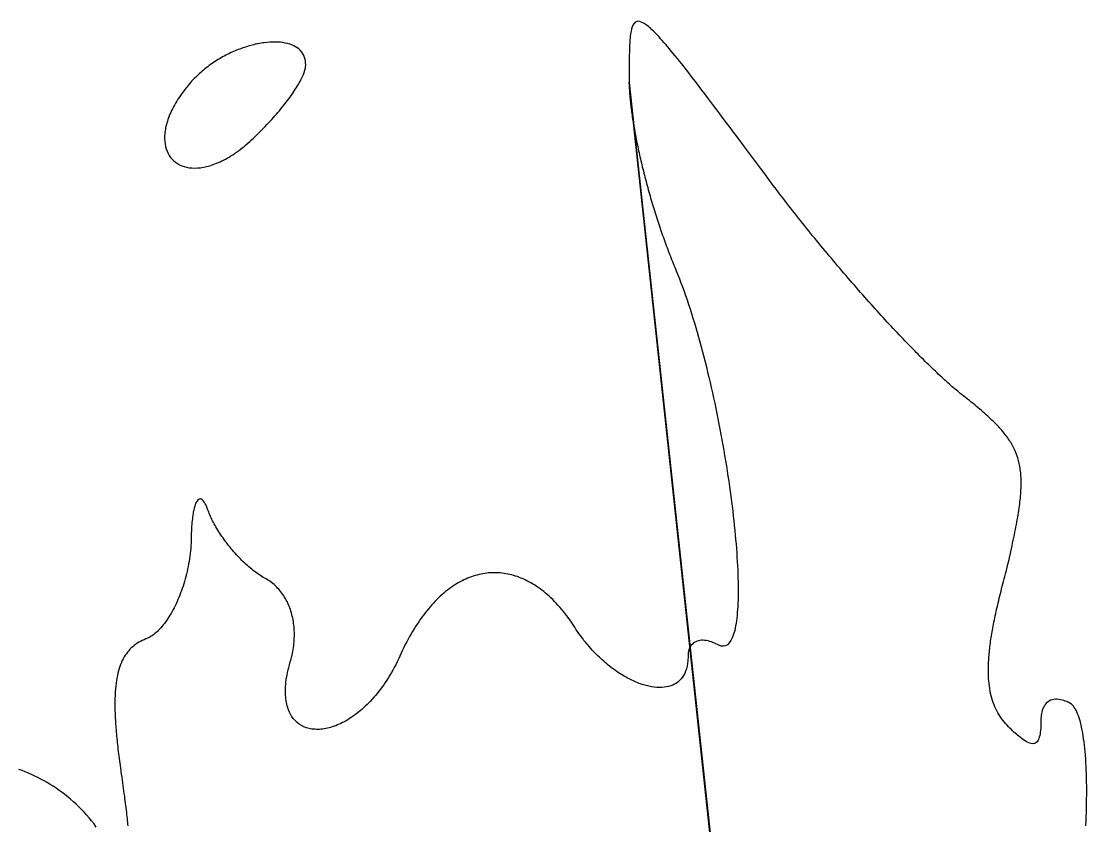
# Model space of a CAD drawing. Header units: metres. Extents: x 11 to 1970, y 60 to 2209.
# Drawn here: x 373.3 to 735.6, y 333.4 to 606.8 of the extents above; entities that cross this region are included whole.
import ezdxf

# ---------------------------------------------------------------- set-up
doc = ezdxf.new("R2010")
doc.units = ezdxf.units.M

msp = doc.modelspace()

# ---------------------------------------------------------------- linework, layer by layer
for points in [[(735.28, 333.336), (735.347485, 334.894506), (735.40588, 336.439728), (735.455095, 337.970622), (735.49504, 339.486144), (735.525625, 340.98525), (735.54676, 342.466896), (735.558355, 343.930038), (735.56032, 345.373632), (735.552565, 346.796634), (735.535, 348.198), (735.507535, 349.576686), (735.47008, 350.931648), (735.422545, 352.261842), (735.36484, 353.566224), (735.296875, 354.84375), (735.21856, 356.093376), (735.129805, 357.314058), (735.03052, 358.504752), (734.920615, 359.664414), (734.8, 360.792), (734.668585, 361.886466), (734.52628, 362.946768), (734.372995, 363.971862), (734.20864, 364.960704), (734.033125, 365.91225), (733.84636, 366.825456), (733.648255, 367.699278), (733.43872, 368.532672), (733.217665, 369.324594), (732.985, 370.074), (732.740635, 370.779846), (732.48448, 371.441088), (732.216445, 372.056682), (731.93644, 372.625584), (731.644375, 373.14675), (731.34016, 373.619136), (731.023705, 374.041698), (730.353715, 374.733174), (729.820602, 375.0885), (729.289728, 375.336), (728.770086, 375.5565), (728.262, 375.75), (727.765794, 375.9165), (727.281792, 376.056), (726.656, 376.2), (726.053248, 376.296), (725.474304, 376.344), (724.919936, 376.344), (724.390912, 376.296), (723.888, 376.2), (723.29725, 376.0125), (722.75, 375.75), (722.24775, 375.4125), (721.792, 375), (721.461888, 374.616), (721.163264, 374.184), (720.896896, 373.704), (720.663552, 373.176), (720.464, 372.6), (720.299008, 371.976), (720.198406, 371.4765), (720.118, 370.95), (720.058114, 370.3965), (720.019072, 369.816), (720.001198, 369.2085), (719.999098, 368.702998), (719.991846, 368.126946), (719.97725, 367.57475), (719.955214, 367.046314), (719.925642, 366.541542), (719.866944, 365.828544), (719.79075, 365.16825), (719.696736, 364.560336), (719.584578, 364.004478), (719.453952, 363.500352), (719.250496, 362.908096), (719.012864, 362.406464), (718.666594, 361.905694), (718.264224, 361.543824), (717.804254, 361.319354), (717.285184, 361.230784), (716.705514, 361.276614), (716.197138, 361.409038), (715.64825, 361.62575), (715.058082, 361.925982), (714.587904, 362.205504), (714.09375, 362.53125), (713.575296, 362.902896), (713.032218, 363.320118), (712.464192, 363.782592), (712.071488, 364.115888), (711.667456, 364.469056), (711.252, 364.842), (710.825024, 365.234624), (710.386432, 365.646832), (709.936128, 366.078528), (709.474016, 366.529616), (709, 367), (708.470792, 367.54608), (707.963136, 368.10464), (707.476984, 368.67616), (707.012288, 369.26112), (706.569, 369.86), (706.147072, 370.47328), (705.746456, 371.10144), (705.367104, 371.74496), (705.008968, 372.40432), (704.672, 373.08), (704.356152, 373.77248), (704.061376, 374.48224), (703.787624, 375.20976), (703.534848, 375.95552), (703.303, 376.72), (703.092032, 377.50368), (702.901896, 378.30704), (702.732544, 379.13056), (702.583928, 379.97472), (702.456, 380.84), (702.348712, 381.72688), (702.262016, 382.63584), (702.195864, 383.56736), (702.150208, 384.52192), (702.125, 385.5), (702.120192, 386.50208), (702.125423, 387.01227), (702.135736, 387.52864), (702.151125, 388.05125), (702.171584, 388.58016), (702.197107, 389.11543), (702.227688, 389.65712), (702.263321, 390.20529), (702.304, 390.76), (702.349719, 391.32131), (702.400472, 391.88928), (702.456253, 392.46397), (702.517056, 393.04544), (702.582875, 393.63375), (702.653704, 394.22896), (702.729537, 394.83113), (702.810368, 395.44032), (702.896191, 396.05659), (702.987, 396.68), (703.082789, 397.31061), (703.183552, 397.94848), (703.289283, 398.59367), (703.399976, 399.24624), (703.515625, 399.90625), (703.636224, 400.57376), (703.761767, 401.24883), (703.892248, 401.93152), (704.027661, 402.62189), (704.168, 403.32), (704.313259, 404.02591), (704.463432, 404.73968), (704.618513, 405.46137), (704.778496, 406.19104), (704.943375, 406.92875), (705.113144, 407.67456), (705.287797, 408.42853), (705.467328, 409.19072), (705.651731, 409.96119), (705.841, 410.74), (706.035129, 411.52721), (706.234112, 412.32288), (706.437943, 413.12707), (706.646616, 413.93984), (706.860125, 414.76125), (707.078464, 415.59136), (707.301627, 416.43023), (707.529608, 417.27792), (707.762401, 418.13449), (708, 419), (708.266988, 420.130146), (708.527904, 421.240768), (708.782676, 422.332142), (709.031232, 423.404544), (709.2735, 424.45825), (709.509408, 425.493536), (709.738884, 426.510678), (709.961856, 427.509952), (710.178252, 428.491634), (710.388, 429.456), (710.591028, 430.403326), (710.787264, 431.333888), (710.976636, 432.247962), (711.159072, 433.145824), (711.3345, 434.02775), (711.502848, 434.894016), (711.664044, 435.744898), (711.818016, 436.580672), (711.964692, 437.401614), (712.104, 438.208), (712.235868, 439.000106), (712.360224, 439.778208), (712.476996, 440.542582), (712.586112, 441.293504), (712.6875, 442.03125), (712.781088, 442.756096), (712.866804, 443.468318), (712.944576, 444.168192), (713.014332, 444.855994), (713.076, 445.532), (713.129508, 446.196486), (713.174784, 446.849728), (713.211756, 447.492002), (713.240352, 448.123584), (713.2605, 448.74475), (713.272128, 449.355776), (713.275164, 449.956938), (713.269536, 450.548512), (713.255172, 451.130774), (713.232, 451.704), (713.199948, 452.268466), (713.158944, 452.824448), (713.108916, 453.372222), (713.049792, 453.912064), (712.9815, 454.44425), (712.903968, 454.969056), (712.817124, 455.486758), (712.720896, 455.997632), (712.615212, 456.501954), (712.5, 457), (712.375188, 457.492046), (712.240704, 457.978368), (712.096476, 458.459242), (711.942432, 458.934944), (711.604608, 459.871936), (711.226656, 460.791552), (710.808, 461.696), (710.583228, 462.143226), (710.348064, 462.587488), (710.102436, 463.029062), (709.846272, 463.468224), (709.5795, 463.90525), (709.302048, 464.340416), (709.013844, 464.773998), (708.714816, 465.206272), (708.404892, 465.637514), (708.084, 466.068), (707.752068, 466.498006), (707.409024, 466.927808), (707.054796, 467.357682), (706.689312, 467.787904), (706.3125, 468.21875), (705.924288, 468.650496), (705.524604, 469.083418), (705.113376, 469.517792), (704.690532, 469.953894), (704.256, 470.392), (703.809708, 470.832386), (703.351584, 471.275328), (702.881556, 471.721102), (702.399552, 472.169984), (701.9055, 472.62225), (701.399328, 473.078176), (700.880964, 473.538038), (700.350336, 474.002112), (699.807372, 474.470674), (699.252, 474.944), (698.684148, 475.422366), (698.103744, 475.906048), (697.510716, 476.395322), (696.904992, 476.890464), (696.2865, 477.39175), (695.655168, 477.899456), (695.010924, 478.413858), (694.353696, 478.935232), (693.683412, 479.463854), (693, 480), (692.575523, 480.336275), (692.142184, 480.685), (691.700121, 481.046025), (691.249472, 481.4192), (690.790375, 481.804375), (690.322968, 482.2014), (689.847389, 482.610125), (689.363776, 483.0304), (688.872267, 483.462075), (688.373, 483.905), (687.866113, 484.359025), (687.351744, 484.824), (686.830031, 485.299775), (686.301112, 485.7862), (685.765125, 486.283125), (685.222208, 486.7904), (684.672499, 487.307875), (684.116136, 487.8354), (683.553257, 488.372825), (682.984, 488.92), (682.408503, 489.476775), (681.826904, 490.043), (681.239341, 490.618525), (680.645952, 491.2032), (680.046875, 491.796875), (679.442248, 492.3994), (678.832209, 493.010625), (678.216896, 493.6304), (677.596447, 494.258575), (676.971, 494.895), (676.340693, 495.539525), (675.705664, 496.192), (675.066051, 496.852275), (674.421992, 497.5202), (673.773625, 498.195625), (673.121088, 498.8784), (672.464519, 499.568375), (671.804056, 500.2654), (671.139837, 500.969325), (670.472, 501.68), (669.800683, 502.397275), (669.126024, 503.121), (668.448161, 503.851025), (667.767232, 504.5872), (667.083375, 505.329375), (666.396728, 506.0774), (665.707429, 506.831125), (665.015616, 507.5904), (664.321427, 508.355075), (663.625, 509.125), (662.926473, 509.900025), (662.225984, 510.68), (661.523671, 511.464775), (660.819672, 512.2542), (660.114125, 513.048125), (659.407168, 513.8464), (658.698939, 514.648875), (657.989576, 515.4554), (657.279217, 516.265825), (656.568, 517.08), (655.856063, 517.897775), (655.143544, 518.719), (654.430581, 519.543525), (653.717312, 520.3712), (653.003875, 521.201875), (652.290408, 522.0354), (651.577049, 522.871625), (650.863936, 523.7104), (650.151207, 524.551575), (649.439, 525.395), (648.727453, 526.240525), (648.016704, 527.088), (647.306891, 527.937275), (646.598152, 528.7882), (645.890625, 529.640625), (645.184448, 530.4944), (644.479759, 531.349375), (643.776696, 532.2054), (643.075397, 533.062325), (642.376, 533.92), (641.678643, 534.778275), (640.983464, 535.637), (640.290601, 536.496025), (639.600192, 537.3552), (638.912375, 538.214375), (638.227288, 539.0734), (637.545069, 539.932125), (636.865856, 540.7904), (636.189787, 541.648075), (635.517, 542.505), (634.847633, 543.361025), (634.181824, 544.216), (633.519711, 545.069775), (632.861432, 545.9222), (632.207125, 546.773125), (631.556928, 547.6224), (630.910979, 548.469875), (630.269416, 549.3154), (629.632377, 550.158825), (629, 551), (627.515248, 552.989935), (626.060784, 554.93988), (624.636296, 556.850045), (623.241472, 558.72064), (621.876, 560.551875), (620.539568, 562.34396), (619.231864, 564.097105), (617.952576, 565.81152), (616.701392, 567.487415), (615.478, 569.125), (614.282088, 570.724485), (613.113344, 572.28608), (611.971456, 573.809995), (610.856112, 575.29644), (609.767, 576.745625), (608.703808, 578.15776), (607.666224, 579.533055), (606.653936, 580.87172), (605.666632, 582.173965), (604.704, 583.44), (603.765728, 584.670035), (602.851504, 585.86428), (601.961016, 587.022945), (601.093952, 588.14624), (600.25, 589.234375), (599.428848, 590.28756), (598.630184, 591.306005), (597.853696, 592.28992), (597.099072, 593.239515), (596.366, 594.155), (595.654168, 595.036585), (594.963264, 595.88448), (594.292976, 596.698895), (593.642992, 597.48004), (593.013, 598.228125), (592.402688, 598.94336), (591.811744, 599.625955), (591.239856, 600.27612), (590.686712, 600.894065), (590.152, 601.48), (589.635408, 602.034135), (589.136624, 602.55668), (588.655336, 603.047845), (588.191232, 603.50784), (587.744, 603.936875), (587.313328, 604.33516), (586.898904, 604.702905), (586.500416, 605.04032), (585.75, 605.625), (585.059584, 606.09088), (584.426672, 606.43964), (583.848768, 606.67296), (583.323376, 606.79252), (582.628288, 606.762235), (582.037312, 606.48544), (581.542024, 605.967805), (581.260832, 605.491715), (581.015928, 604.912785), (580.804816, 604.232695), (580.625, 603.453125), (580.473984, 602.575755), (580.349272, 601.602265), (580.296, 601.08), (580.248368, 600.534335), (580.206064, 599.96548), (580.168776, 599.373645), (580.136192, 598.75904), (580.108, 598.121875), (580.083888, 597.46236), (580.063544, 596.780705), (580.046656, 596.07712), (580.032912, 595.351815), (580.022, 594.605), (580.013608, 593.836885), (580.007424, 593.04768), (580.003136, 592.237595), (580.000432, 591.40684), (579.999, 590.555625), (579.998528, 589.68416), (579.998704, 588.792655), (579.999216, 587.88132), (579.999752, 586.950365), (580, 586), (612, 290)], [(611.84791, 290.000897), (580, 586), (580.00836, 585.142184), (580.03328, 584.249472), (580.07452, 583.322968), (580.13184, 582.363776), (580.205, 581.373), (580.247445, 580.866113), (580.29376, 580.351744), (580.343915, 579.830031), (580.39788, 579.301112), (580.455625, 578.765125), (580.51712, 578.222208), (580.582335, 577.672499), (580.65124, 577.116136), (580.723805, 576.553257), (580.8, 575.984), (580.879795, 575.408503), (580.96316, 574.826904), (581.050065, 574.239341), (581.14048, 573.645952), (581.234375, 573.046875), (581.33172, 572.442248), (581.432485, 571.832209), (581.53664, 571.216896), (581.644155, 570.596447), (581.755, 569.971), (581.869145, 569.340693), (581.98656, 568.705664), (582.107215, 568.066051), (582.23108, 567.421992), (582.358125, 566.773625), (582.48832, 566.121088), (582.621635, 565.464519), (582.75804, 564.804056), (582.897505, 564.139837), (583.04, 563.472), (583.185495, 562.800683), (583.33396, 562.126024), (583.485365, 561.448161), (583.63968, 560.767232), (583.796875, 560.083375), (583.95692, 559.396728), (584.119785, 558.707429), (584.28544, 558.015616), (584.453855, 557.321427), (584.625, 556.625), (584.798845, 555.926473), (584.97536, 555.225984), (585.154515, 554.523671), (585.33628, 553.819672), (585.520625, 553.114125), (585.70752, 552.407168), (585.896935, 551.698939), (586.08884, 550.989576), (586.283205, 550.279217), (586.48, 549.568), (586.679195, 548.856063), (586.88076, 548.143544), (587.084665, 547.430581), (587.29088, 546.717312), (587.499375, 546.003875), (587.71012, 545.290408), (587.923085, 544.577049), (588.13824, 543.863936), (588.355555, 543.151207), (588.575, 542.439), (588.796545, 541.727453), (589.02016, 541.016704), (589.245815, 540.306891), (589.47348, 539.598152), (589.703125, 538.890625), (589.93472, 538.184448), (590.168235, 537.479759), (590.40364, 536.776696), (590.640905, 536.075397), (590.88, 535.376), (591.120895, 534.678643), (591.36356, 533.983464), (591.607965, 533.290601), (591.85408, 532.600192), (592.101875, 531.912375), (592.35132, 531.227288), (592.602385, 530.545069), (592.85504, 529.865856), (593.109255, 529.189787), (593.365, 528.517), (593.622245, 527.847633), (593.88096, 527.181824), (594.141115, 526.519711), (594.40268, 525.861432), (594.665625, 525.207125), (594.92992, 524.556928), (595.195535, 523.910979), (595.46244, 523.269416), (595.730605, 522.632377), (596, 522), (596.537881, 520.665749), (597.071448, 519.303592), (597.600587, 517.914423), (598.125184, 516.499136), (598.645125, 515.058625), (599.160296, 513.593784), (599.670583, 512.105507), (600.175872, 510.594688), (600.676049, 509.062221), (601.171, 507.509), (601.660611, 505.935919), (602.144768, 504.343872), (602.623357, 502.733753), (603.096264, 501.106456), (603.563375, 499.462875), (604.024576, 497.803904), (604.479753, 496.130437), (604.928792, 494.443368), (605.371579, 492.743591), (605.808, 491.032), (606.237941, 489.309489), (606.661288, 487.576952), (607.077927, 485.835283), (607.487744, 484.085376), (607.890625, 482.328125), (608.286456, 480.564424), (608.675123, 478.795167), (609.056512, 477.021248), (609.430509, 475.243561), (609.797, 473.463), (610.155871, 471.680459), (610.507008, 469.896832), (610.850297, 468.113013), (611.185624, 466.329896), (611.512875, 464.548375), (611.831936, 462.769344), (612.142693, 460.993697), (612.445032, 459.222328), (612.738839, 457.456131), (613.024, 455.696), (613.300401, 453.942829), (613.567928, 452.197512), (613.826467, 450.460943), (614.075904, 448.734016), (614.316125, 447.017625), (614.547016, 445.312664), (614.768463, 443.620027), (614.980352, 441.940608), (615.182569, 440.275301), (615.375, 438.625), (615.557531, 436.990599), (615.730048, 435.372992), (615.892437, 433.773073), (616.044584, 432.191736), (616.186375, 430.629875), (616.317696, 429.088384), (616.438433, 427.568157), (616.548472, 426.070088), (616.647699, 424.595071), (616.736, 423.144), (616.813261, 421.717769), (616.879368, 420.317272), (616.934207, 418.943403), (616.977664, 417.597056), (617.009625, 416.279125), (617.029976, 414.990504), (617.038603, 413.732087), (617.035392, 412.504768), (617.020229, 411.309441), (616.993, 410.147), (616.953591, 409.018339), (616.901888, 407.924352), (616.837777, 406.865933), (616.761144, 405.843976), (616.671875, 404.859375), (616.569856, 403.913024), (616.454973, 403.005817), (616.327112, 402.138648), (616.186159, 401.312411), (616.032, 400.528), (615.864521, 399.786309), (615.683608, 399.088232), (615.489147, 398.434663), (615.281024, 397.826496), (615.059125, 397.264625), (614.823336, 396.749944), (614.573543, 396.283347), (614.031489, 395.497981), (613.432051, 394.915679), (612.774317, 394.543593), (612.057375, 394.388875), (611.280313, 394.458677), (610.442219, 394.760151), (610, 395), (609.465454, 395.256554), (608.942032, 395.486432), (608.430058, 395.689958), (607.929856, 395.867456), (607.44175, 396.01925), (606.810318, 396.182218), (606.201734, 396.300834), (605.616766, 396.375866), (605.056182, 396.408082), (604.52075, 396.39825), (604.011238, 396.347138), (603.411968, 396.226368), (602.855898, 396.043798), (602.344528, 395.800928), (601.879358, 395.499258), (601.461888, 395.140288), (601.093618, 394.725518), (600.776048, 394.256448), (600.510678, 393.734578), (600.299008, 393.161408), (600.169344, 392.666944), (600.075776, 392.141376), (600.019072, 391.585472), (600, 391), (599.992834, 390.467191), (599.971472, 389.948728), (599.936118, 389.444557), (599.82425, 388.478875), (599.658862, 387.569713), (599.441586, 386.716639), (599.174054, 385.919221), (598.857898, 385.177027), (598.49475, 384.489625), (598.086242, 383.856583), (597.634006, 383.277469), (597.139674, 382.751851), (596.604878, 382.279297), (596.03125, 381.859375), (595.420422, 381.491653), (594.774026, 381.175699), (594.093694, 380.911081), (593.381058, 380.697367), (592.63775, 380.534125), (591.865402, 380.420923), (591.065646, 380.357329), (590.240114, 380.342911), (589.390438, 380.377237), (588.51825, 380.459875), (587.625182, 380.590393), (586.712866, 380.768359), (585.782934, 380.993341), (584.837018, 381.264907), (584.358576, 381.418024), (583.87675, 381.582625), (583.391744, 381.758656), (582.903762, 381.946063), (582.413008, 382.144792), (581.919686, 382.354789), (581.424, 382.576), (580.926154, 382.808371), (580.426352, 383.051848), (579.924798, 383.306377), (579.421696, 383.571904), (578.91725, 383.848375), (578.411664, 384.135736), (577.905142, 384.433933), (577.397888, 384.742912), (576.890106, 385.062619), (576.382, 385.393), (575.873774, 385.734001), (575.365632, 386.085568), (574.857778, 386.447647), (574.350416, 386.820184), (573.84375, 387.203125), (573.337984, 387.596416), (572.833322, 388.000003), (572.329968, 388.413832), (571.828126, 388.837849), (571.328, 389.272), (570.829794, 389.716231), (570.333712, 390.170488), (569.839958, 390.634717), (569.348736, 391.108864), (568.86025, 391.592875), (568.374704, 392.086696), (567.892302, 392.590273), (567.413248, 393.103552), (566.937746, 393.626479), (566.466, 394.159), (565.998214, 394.701061), (565.534592, 395.252608), (565.075338, 395.813587), (564.620656, 396.383944), (564.17075, 396.963625), (563.725824, 397.552576), (563.286082, 398.150743), (562.851728, 398.758072), (562.422966, 399.374509), (562, 400), (561.457321, 400.860103), (560.909368, 401.700424), (560.356267, 402.520981), (559.798144, 403.321792), (559.235125, 404.102875), (558.667336, 404.864248), (558.094903, 405.605929), (557.517952, 406.327936), (556.936609, 407.030287), (556.351, 407.713), (555.761251, 408.376093), (555.167488, 409.019584), (554.569837, 409.643491), (553.968424, 410.247832), (553.363375, 410.832625), (552.754816, 411.397888), (552.142873, 411.943639), (551.527672, 412.469896), (550.909339, 412.976677), (550.288, 413.464), (549.663781, 413.931883), (549.036808, 414.380344), (548.407207, 414.809401), (547.775104, 415.219072), (547.140625, 415.609375), (546.503896, 415.980328), (545.865043, 416.331949), (545.224192, 416.664256), (544.581469, 416.977267), (543.937, 417.271), (543.290911, 417.545473), (542.643328, 417.800704), (541.994377, 418.036711), (541.344184, 418.253512), (540.692875, 418.451125), (540.040576, 418.629568), (539.387413, 418.788859), (538.733512, 418.929016), (538.078999, 419.050057), (537.424, 419.152), (536.768641, 419.234863), (536.113048, 419.298664), (535.457347, 419.343421), (534.801664, 419.369152), (534.146125, 419.375875), (533.490856, 419.363608), (532.835983, 419.332369), (532.181632, 419.282176), (531.527929, 419.213047), (530.875, 419.125), (530.222971, 419.018053), (529.571968, 418.892224), (528.922117, 418.747531), (528.273544, 418.583992), (527.626375, 418.401625), (526.980736, 418.200448), (526.336753, 417.980479), (525.694552, 417.741736), (525.054259, 417.484237), (524.416, 417.208), (523.779901, 416.913043), (523.146088, 416.599384), (522.514687, 416.267041), (521.885824, 415.916032), (521.259625, 415.546375), (520.636216, 415.158088), (520.015723, 414.751189), (519.398272, 414.325696), (518.783989, 413.881627), (518.173, 413.419), (517.565431, 412.937833), (516.961408, 412.438144), (516.361057, 411.919951), (515.764504, 411.383272), (515.171875, 410.828125), (514.583296, 410.254528), (513.998893, 409.662499), (513.418792, 409.052056), (512.843119, 408.423217), (512.272, 407.776), (511.705561, 407.110423), (511.143928, 406.426504), (510.587227, 405.724261), (510.035584, 405.003712), (509.489125, 404.264875), (508.947976, 403.507768), (508.412263, 402.732409), (507.882112, 401.938816), (507.357649, 401.127007), (506.839, 400.297), (506.326291, 399.448813), (505.819648, 398.582464), (505.319197, 397.697971), (504.825064, 396.795352), (504.337375, 395.874625), (503.856256, 394.935808), (503.381833, 393.978919), (502.914232, 393.003976), (502.453579, 392.010997), (502, 391), (501.544959, 390.019899), (501.080072, 389.059592), (500.605693, 388.119073), (500.122176, 387.198336), (499.629875, 386.297375), (499.129144, 385.416184), (498.620337, 384.554757), (498.103808, 383.713088), (497.579911, 382.891171), (497.049, 382.089), (496.511429, 381.306569), (495.967552, 380.543872), (495.417723, 379.800903), (494.862296, 379.077656), (494.301625, 378.374125), (493.736064, 377.690304), (493.165967, 377.026187), (492.591688, 376.381768), (492.013581, 375.757041), (491.432, 375.152), (490.847299, 374.566639), (490.259832, 374.000952), (489.669953, 373.454933), (489.078016, 372.928576), (488.484375, 372.421875), (487.889384, 371.934824), (487.293397, 371.467417), (486.696768, 371.019648), (486.099851, 370.591511), (485.503, 370.183), (484.906569, 369.794109), (484.310912, 369.424832), (483.716383, 369.075163), (483.123336, 368.745096), (482.532125, 368.434625), (481.943104, 368.143744), (481.356627, 367.872447), (480.773048, 367.620728), (480.192721, 367.388581), (479.616, 367.176), (479.043239, 366.982979), (478.474792, 366.809512), (477.911013, 366.655593), (477.352256, 366.521216), (476.798875, 366.406375), (476.251224, 366.311064), (475.709657, 366.235277), (475.174528, 366.179008), (474.646191, 366.142251), (474.125, 366.125), (473.611309, 366.127249), (473.105472, 366.148992), (472.118776, 366.250936), (471.167744, 366.430784), (470.255208, 366.688488), (469.384, 367.024), (468.556952, 367.437272), (467.776896, 367.928256), (467.046664, 368.496904), (466.369088, 369.143168), (465.747, 369.867), (465.183232, 370.668352), (464.924103, 371.098083), (464.680616, 371.547176), (464.453125, 372.015625), (464.241984, 372.503424), (464.047547, 373.010567), (463.870168, 373.537048), (463.710201, 374.082861), (463.568, 374.648), (463.443919, 375.232459), (463.338312, 375.836232), (463.251533, 376.459313), (463.183936, 377.101696), (463.135875, 377.763375), (463.107704, 378.444344), (463.099777, 379.144597), (463.112448, 379.864128), (463.146071, 380.602931), (463.201, 381.361), (463.277589, 382.138329), (463.376192, 382.934912), (463.497163, 383.750743), (463.640856, 384.585816), (463.807625, 385.440125), (463.997824, 386.313664), (464.211807, 387.206427), (464.449928, 388.118408), (464.712541, 389.049601), (465, 390), (465.172808, 390.659952), (465.331264, 391.319616), (465.475416, 391.978704), (465.605312, 392.636928), (465.721, 393.294), (465.822528, 393.949632), (465.909944, 394.603536), (465.983296, 395.255424), (466.042632, 395.905008), (466.088, 396.552), (466.119448, 397.196112), (466.137024, 397.837056), (466.140776, 398.474544), (466.130752, 399.108288), (466.107, 399.738), (466.069568, 400.363392), (466.018504, 400.984176), (465.953856, 401.600064), (465.875672, 402.210768), (465.784, 402.816), (465.678888, 403.415472), (465.560384, 404.008896), (465.428536, 404.595984), (465.283392, 405.176448), (465.125, 405.75), (464.953408, 406.316352), (464.768664, 406.875216), (464.570816, 407.426304), (464.359912, 407.969328), (464.136, 408.504), (463.899128, 409.030032), (463.649344, 409.547136), (463.386696, 410.055024), (463.111232, 410.553408), (462.823, 411.042), (462.522048, 411.520512), (462.208424, 411.988656), (461.882176, 412.446144), (461.543352, 412.892688), (461.192, 413.328), (460.828168, 413.751792), (460.451904, 414.163776), (460.063256, 414.563664), (459.662272, 414.951168), (459.249, 415.326), (458.823488, 415.687872), (458.385784, 416.036496), (457.935936, 416.371584), (457.473992, 416.692848), (457, 417), (456.518856, 417.24832), (456.035648, 417.51296), (455.550712, 417.79344), (455.064384, 418.08928), (454.577, 418.4), (454.088896, 418.72512), (453.600408, 419.06416), (453.111872, 419.41664), (452.623624, 419.78208), (452.136, 420.16), (451.649336, 420.54992), (451.163968, 420.95136), (450.680232, 421.36384), (450.198464, 421.78688), (449.719, 422.22), (449.242176, 422.66272), (448.768328, 423.11456), (448.297792, 423.57504), (447.830904, 424.04368), (447.368, 424.52), (446.909416, 425.00352), (446.455488, 425.49376), (446.006552, 425.99024), (445.562944, 426.49248), (445.125, 427), (444.693056, 427.51232), (444.267448, 428.02896), (443.848512, 428.54944), (443.436584, 429.07328), (443.032, 429.6), (442.635096, 430.12912), (442.246208, 430.66016), (441.865672, 431.19264), (441.493824, 431.72608), (441.131, 432.26), (440.777536, 432.79392), (440.433768, 433.32736), (440.100032, 433.85984), (439.776664, 434.39088), (439.464, 434.92), (439.162376, 435.44672), (438.872128, 435.97056), (438.593592, 436.49104), (438.327104, 437.00768), (438.073, 437.52), (437.831616, 438.02752), (437.603288, 438.52976), (437.388352, 439.02624), (437.187144, 439.51648), (437, 440), (436.820024, 440.523232), (436.640192, 441.013056), (436.371029, 441.685572), (436.103, 442.284), (435.836591, 442.808988), (435.572288, 443.261184), (435.224, 443.752), (434.796875, 444.1875), (434.299373, 444.452964), (433.744616, 444.414688), (433.295552, 444.089536), (432.942947, 443.616396), (432.676631, 443.107708), (432.425579, 442.484972), (432.248, 441.944), (432.080141, 441.340388), (431.922488, 440.674784), (431.775527, 439.947836), (431.683733, 439.429444), (431.597051, 438.884268), (431.515625, 438.3125), (431.439599, 437.714332), (431.369117, 437.089956), (431.304323, 436.439564), (431.245361, 435.763348), (431.192375, 435.0615), (431.145509, 434.334212), (431.104907, 433.581676), (431.070713, 432.804084), (431.043071, 432.001628), (431.022125, 431.1745), (431.008019, 430.322892), (431.000897, 429.446996), (430.968206, 428.55031), (430.893962, 427.65297), (430.80575, 426.75875), (430.703858, 425.86813), (430.588574, 424.98159), (430.460186, 424.09961), (430.318982, 423.22267), (430.16525, 422.35125), (429.999278, 421.48583), (429.821354, 420.62689), (429.631766, 419.77491), (429.430802, 418.93037), (429.21875, 418.09375), (428.995898, 417.26553), (428.762534, 416.44619), (428.518946, 415.63621), (428.265422, 414.83607), (428.00225, 414.04625), (427.729718, 413.26723), (427.448114, 412.49949), (427.157726, 411.74351), (426.858842, 410.99977), (426.55175, 410.26875), (426.236738, 409.55093), (425.914094, 408.84679), (425.584106, 408.15681), (425.247062, 407.48147), (424.90325, 406.82125), (424.552958, 406.17663), (424.196474, 405.54809), (423.834086, 404.93611), (423.466082, 404.34117), (423.09275, 403.76375), (422.714378, 403.20433), (422.331254, 402.66339), (421.943666, 402.14141), (421.551902, 401.63887), (421.15625, 401.15625), (420.756998, 400.69403), (420.354434, 400.25269), (419.948846, 399.83271), (419.540522, 399.43457), (419.12975, 399.05875), (418.716818, 398.70573), (418.302014, 398.37599), (417.885626, 398.07001), (417.467942, 397.78827), (416.839616, 397.41216), (416.209994, 397.09329), (415.672697, 396.877592), (415.034219, 396.618184), (414.417125, 396.339), (413.821271, 396.039656), (413.246513, 395.719768), (412.692707, 395.378952), (412.159709, 395.016824), (411.647375, 394.633), (411.155561, 394.227096), (410.684123, 393.798728), (410.232917, 393.347512), (409.801799, 392.873064), (409.390625, 392.375), (408.999251, 391.852936), (408.627533, 391.306488), (408.275327, 390.735272), (407.942489, 390.138904), (407.628875, 389.517), (407.334341, 388.869176), (407.058743, 388.195048), (406.801937, 387.494232), (406.563779, 386.766344), (406.344125, 386.011), (406.142831, 385.227816), (405.959753, 384.416408), (405.794747, 383.576392), (405.647669, 382.707384), (405.518375, 381.809), (405.406721, 380.880856), (405.312563, 379.922568), (405.235757, 378.933752), (405.203816, 378.427776), (405.176159, 377.914024), (405.152768, 377.392448), (405.133625, 376.863), (405.118712, 376.325632), (405.108011, 375.780296), (405.101504, 375.226944), (405.099173, 374.665528), (405.101, 374.096), (405.106967, 373.518312), (405.117056, 372.932416), (405.131249, 372.338264), (405.149528, 371.735808), (405.171875, 371.125), (405.198272, 370.505792), (405.228701, 369.878136), (405.263144, 369.241984), (405.301583, 368.597288), (405.344, 367.944), (405.390377, 367.282072), (405.440696, 366.611456), (405.494939, 365.932104), (405.553088, 365.243968), (405.615125, 364.547), (405.681032, 363.841152), (405.750791, 363.126376), (405.824384, 362.402624), (405.901793, 361.669848), (405.983, 360.928), (406.067987, 360.177032), (406.156736, 359.416896), (406.249229, 358.647544), (406.345448, 357.868928), (406.445375, 357.081), (406.548992, 356.283712), (406.656281, 355.477016), (406.767224, 354.660864), (406.881803, 353.835208), (407, 353), (407.148194, 351.959887), (407.292752, 350.939496), (407.433638, 349.938749), (407.570816, 348.957568), (407.70425, 347.995875), (407.833904, 347.053592), (407.959742, 346.130641), (408.081728, 345.226944), (408.199826, 344.342423), (408.314, 343.477), (408.424214, 342.630597), (408.530432, 341.803136), (408.632618, 340.994539), (408.730736, 340.204728), (408.82475, 339.433625), (408.914624, 338.681152), (409.000322, 337.947231), (409.081808, 337.231784), (409.159046, 336.534733), (409.232, 335.856), (409.300634, 335.195507), (409.364912, 334.553176), (409.424798, 333.928929), (409.480256, 333.322688)], [(398.765648, 332.944104), (398.386406, 333.466013), (398, 334), (397.180803, 335.036519), (396.343624, 336.046152), (395.489081, 337.029013), (394.617792, 337.985216), (393.730375, 338.914875), (392.827448, 339.818104), (391.909629, 340.695017), (390.977536, 341.545728), (390.031787, 342.370351), (389.073, 343.169), (388.101793, 343.941789), (387.118784, 344.688832), (386.124591, 345.410243), (385.119832, 346.106136), (384.105125, 346.776625), (383.081088, 347.421824), (382.048339, 348.041847), (381.007496, 348.636808), (379.959177, 349.206821), (378.904, 349.752), (377.842583, 350.272459), (376.775544, 350.768312), (375.703501, 351.239673), (374.627072, 351.686656), (373.546875, 352.109375), (372.463528, 352.507944)]]:
    msp.add_lwpolyline(points)
msp.add_lwpolyline([(430, 585), (429.441067, 584.312129), (428.904136, 583.628632), (428.389009, 582.949683), (427.895488, 582.275456), (427.423375, 581.606125), (426.972472, 580.941864), (426.542581, 580.282847), (426.133504, 579.629248), (425.745043, 578.981241), (425.377, 578.339), (425.029177, 577.702699), (424.701376, 577.072512), (424.393399, 576.448613), (424.105048, 575.831176), (423.836125, 575.220375), (423.586432, 574.616384), (423.355771, 574.019377), (423.143944, 573.429528), (422.950753, 572.847011), (422.776, 572.272), (422.619487, 571.704669), (422.481016, 571.145192), (422.360389, 570.593743), (422.257408, 570.050496), (422.171875, 569.515625), (422.103592, 568.989304), (422.052361, 568.471707), (422.017984, 567.963008), (421.999, 566.973), (422.045056, 566.020672), (422.154568, 565.107416), (422.325952, 564.234624), (422.557624, 563.403688), (422.848, 562.616), (423.195496, 561.872952), (423.598528, 561.175936), (424.055512, 560.526344), (424.564864, 559.925568), (425.125, 559.375), (425.734336, 558.876032), (426.391288, 558.430056), (427.094272, 558.038464), (427.841704, 557.702648), (428.632, 557.424), (429.463576, 557.203912), (430.334848, 557.043776), (431.244232, 556.944984), (432.190144, 556.908928), (433.171, 556.937), (433.674037, 556.975519), (434.185216, 557.030592), (434.704339, 557.102393), (435.231208, 557.191096), (435.765625, 557.296875), (436.307392, 557.419904), (436.856311, 557.560357), (437.412184, 557.718408), (437.974813, 557.894231), (438.544, 558.088), (439.119547, 558.299889), (439.701256, 558.530072), (440.288929, 558.778723), (440.882368, 559.046016), (441.481375, 559.332125), (442.085752, 559.637224), (442.695301, 559.961487), (443.309824, 560.305088), (443.929123, 560.668201), (444.553, 561.051), (445.181257, 561.453659), (445.813696, 561.876352), (446.450119, 562.319253), (447.090328, 562.782536), (447.734125, 563.266375), (448.381312, 563.770944), (449.031691, 564.296417), (449.685064, 564.842968), (450.341233, 565.410771), (451, 566), (451.598736, 566.54352), (452.194688, 567.09376), (452.787472, 567.65024), (453.376704, 568.21248), (453.962, 568.78), (454.542976, 569.35232), (455.119248, 569.92896), (455.690432, 570.50944), (456.256144, 571.09328), (456.816, 571.68), (457.369616, 572.26912), (457.916608, 572.86016), (458.456592, 573.45264), (458.989184, 574.04608), (459.514, 574.64), (460.030656, 575.23392), (460.538768, 575.82736), (461.037952, 576.41984), (461.527824, 577.01088), (462.008, 577.6), (462.478096, 578.18672), (462.937728, 578.77056), (463.386512, 579.35104), (463.824064, 579.92768), (464.25, 580.5), (464.663936, 581.06752), (465.065488, 581.62976), (465.454272, 582.18624), (465.829904, 582.73648), (466.192, 583.28), (466.540176, 583.81632), (466.874048, 584.34496), (467.193232, 584.86544), (467.497344, 585.37728), (467.786, 585.88), (468.058816, 586.37312), (468.315408, 586.85616), (468.555392, 587.32864), (468.778384, 587.79008), (469.080172, 588.46049), (469.341568, 589.10336), (469.561276, 589.71707), (469.738, 590.3), (469.870444, 590.85053), (469.957312, 591.36704), (470, 592), (469.967928, 592.75964), (469.873024, 593.47872), (469.717256, 594.15748), (469.502592, 594.79616), (469.231, 595.395), (468.904448, 595.95424), (468.524904, 596.47412), (468.094336, 596.95488), (467.614712, 597.39676), (467.088, 597.8), (466.516168, 598.16484), (465.901184, 598.49152), (465.245016, 598.78028), (464.549632, 599.03136), (463.817, 599.245), (463.049088, 599.42144), (462.247864, 599.56092), (461.415296, 599.66368), (460.553352, 599.72996), (459.664, 599.76), (458.749208, 599.75404), (457.810944, 599.71232), (456.851176, 599.63508), (455.871872, 599.52256), (455.375509, 599.453145), (454.875, 599.375), (454.370591, 599.288155), (453.862528, 599.19264), (453.351057, 599.088485), (452.836424, 598.97572), (452.318875, 598.854375), (451.798656, 598.72448), (451.276013, 598.586065), (450.751192, 598.43916), (450.224439, 598.283795), (449.696, 598.12), (449.166121, 597.947805), (448.635048, 597.76724), (448.103027, 597.578335), (447.570304, 597.38112), (447.037125, 597.175625), (446.503736, 596.96188), (445.970383, 596.739915), (445.437312, 596.50976), (444.904769, 596.271445), (444.373, 596.025), (443.842251, 595.770455), (443.312768, 595.50784), (442.784797, 595.237185), (442.258584, 594.95852), (441.734375, 594.671875), (441.212416, 594.37728), (440.692953, 594.074765), (440.176232, 593.76436), (439.662499, 593.446095), (439.152, 593.12), (438.644981, 592.786105), (438.141688, 592.44444), (437.642367, 592.095035), (437.147264, 591.73792), (436.656625, 591.373125), (436.170696, 591.00068), (435.689723, 590.620615), (435.213952, 590.23296), (434.743629, 589.837745), (434.279, 589.435), (433.820311, 589.024755), (433.367808, 588.60704), (432.921737, 588.181885), (432.482344, 587.74932), (432.049875, 587.309375), (431.624576, 586.86208), (431.206693, 586.407465), (430.796472, 585.94556), (430.394159, 585.476395), (430, 585)], close=True)

doc.saveas('drawing.dxf')
